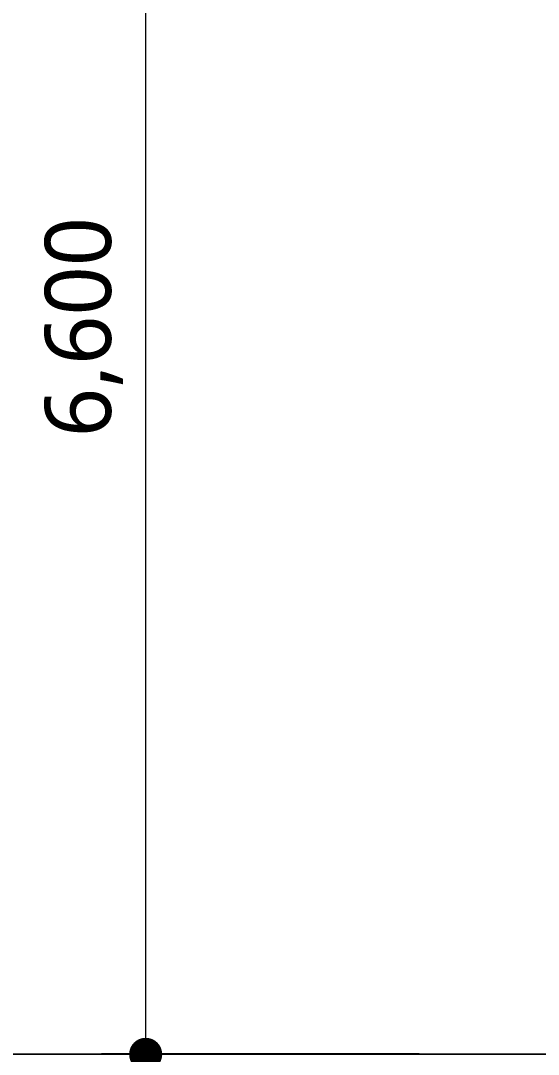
# Model space of a CAD drawing. Header units: millimetres. Extents: x 0 to 420000, y 0 to 297000.
# Drawn here: x 185406 to 187754, y 44450 to 49140 of the extents above; entities that cross this region are included whole.
import ezdxf

# ---------------------------------------------------------------- set-up
doc = ezdxf.new("R2010")
doc.units = ezdxf.units.MM
doc.linetypes.add('CEN', pattern=[62, 60, -1, 0, -1])
doc.layers.get('Defpoints').update_dxf_attribs({"color": 140})
doc.layers.add('A-AXIS-LINE', color=1, linetype='CEN', lineweight=15)
doc.layers.add('A-XXXX-FIN2', color=6, linetype='Continuous', lineweight=20)
doc.layers.add('A-XXXX-NPLT', color=144, linetype='Continuous', lineweight=15, plot=False)
doc.styles.add('HY울릉도L', font='')
doc.styles.add('맑은고딕', font='')
doc.styles.get('HY울릉도L').set_extended_font_data('HYwulM')
doc.styles.get('맑은고딕').set_extended_font_data('Malgun Gothic')
doc.dimstyles.new('CDIM', dxfattribs={"dimtxt": 3, "dimasz": 1.5, "dimexe": 2, "dimexo": 1, "dimgap": 1, "dimtad": 1, "dimdec": 0, "dimrnd": 0.5, "dimzin": 0, "dimdsep": 32, "dimlunit": 6, "dimtxsty": 'HY울릉도L', "dimblk1": '_CIDOT', "dimblk2": '_CIDOT', "dimsah": 1, "dimcen": 5.5, "dimclrd": 2, "dimclre": 2, "dimclrt": 7, "dimadec": 0, "dimazin": 0, "dimtfac": 1, "dimtdec": 0, "dimtix": 1, "dimtmove": 2, "dimatfit": 1, "dimldrblk": '_CIDOT', "dimfxl": 1, "dimtolj": 1, "dimtzin": 0, "dimlwd": -1, "dimarcsym": 0})

# ---------------------------------------------------------------- blocks, each defined once
blk = doc.blocks.new('axis(211208)')
at = {"layer": 'A-AXIS-LINE', "ltscale": 1000}
blk.add_line((4631788.1, -421118.7), (4955413.1, -421118.7), dxfattribs=at)
blk = doc.blocks.new('냉동층(220321)')
at = {"layer": 'A-XXXX-FIN2'}
blk.add_line((4758623.8, -401118.7), (4737273.8, -401118.7), dxfattribs=at)
blk = doc.blocks.new('_CIDOT')
at = {"color": 0, "linetype": 'ByBlock'}
blk.add_line((2, 0), (-1, 0), dxfattribs=at)
at = {"color": 0, "linetype": 'ByBlock', "const_width": 0.5}
blk.add_lwpolyline([(-0.25, 0, 1), (0.25, 0, 1)], format="xyb", close=True, dxfattribs=at)
blk = doc.blocks.new('*D153')
at = {"layer": 'A-XXXX-NPLT', "lineweight": -2, "transparency": 16777216}
for p, q in [((187212.5, 51050), (185772.5, 51050)), ((187212.5, 44450), (185772.5, 44450))]:
    blk.add_line(p, q, dxfattribs=at)
at = {"layer": 'A-XXXX-NPLT', "transparency": 16777216}
blk.add_line((185972.5, 44600), (185972.5, 50900), dxfattribs=at)
at = {"layer": 'Defpoints', "color": 0, "transparency": 16777216}
for p in [(185972.5, 51050), (187312.5, 51050), (187312.5, 44450)]:
    blk.add_point(p, dxfattribs=at)
at = {"layer": 'A-XXXX-NPLT', "transparency": 16777216, "xscale": 150, "yscale": 150, "zscale": 150}
for p, rotation in [((185972.5, 51050), 90), ((185972.5, 44450), 270)]:
    blk.add_blockref('_CIDOT', p, dxfattribs=dict(at, rotation=rotation))
at = {"layer": 'A-XXXX-NPLT', "color": 3, "transparency": 16777216, "insert": (185692.3, 47750), "char_height": 300, "attachment_point": 5, "rotation": 90, "style": '맑은고딕'}
blk.add_mtext('\\A1;6,600', dxfattribs=at)

msp = doc.modelspace()

# ---------------------------------------------------------------- block references
msp.add_blockref('냉동층(220321)', (-4570311.3, 445568.7))
at = {"layer": 'A-AXIS-LINE'}
msp.add_blockref('axis(211208)', (-4581588.1, 465568.7), dxfattribs=at)

# ---------------------------------------------------------------- dimensions: what is measured, and where the dimension line sits
at = {"layer": 'A-XXXX-NPLT'}
dim = msp.add_aligned_dim(p1=(187312.5, 44450), p2=(187312.5, 51050), distance=1340, dimstyle='CDIM', override={"dimscale": 100, "dimtxsty": '맑은고딕', "dimclrd": 256, "dimclre": 256, "dimclrt": 3}, dxfattribs=at)
dim.commit()
dim.dimension.update_dxf_attribs({"geometry": '*D153', "text_midpoint": (185692.3, 47750)})

doc.saveas('drawing.dxf')
